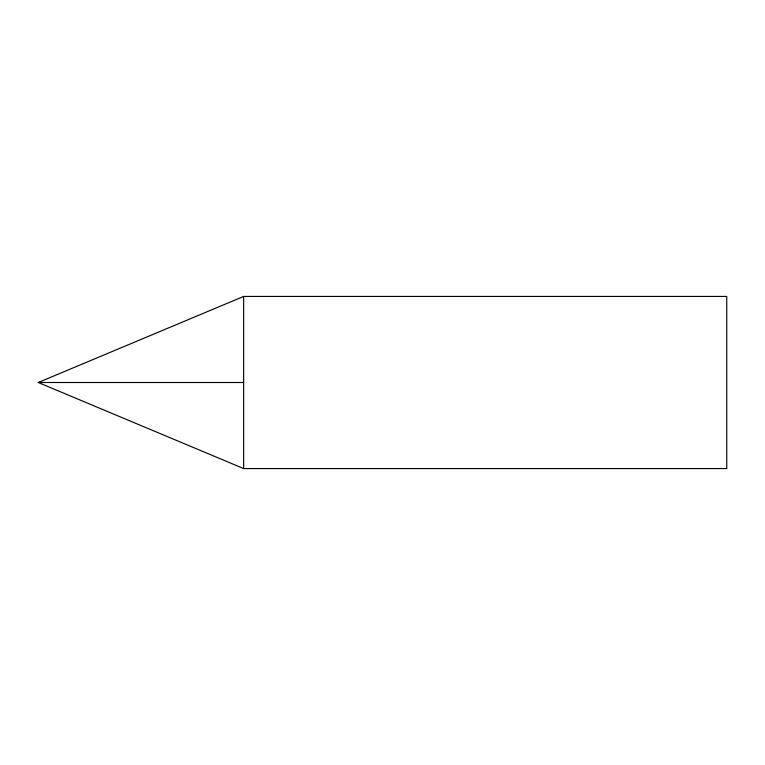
<?xml version="1.0" encoding="UTF-8"?>
<svg xmlns="http://www.w3.org/2000/svg" width="765" height="765" viewBox="0 0 765 765"><rect width="100%" height="100%" fill="white"/><g stroke="black" fill="none" stroke-linecap="round" stroke-linejoin="round"><path stroke-width="1.15" d="M38.25 382.5L243.653 296.438L726.75 296.438L726.75 468.562L243.653 468.562L38.25 382.5L243.653 382.5M243.653 296.438L243.653 468.562"/></g></svg>
